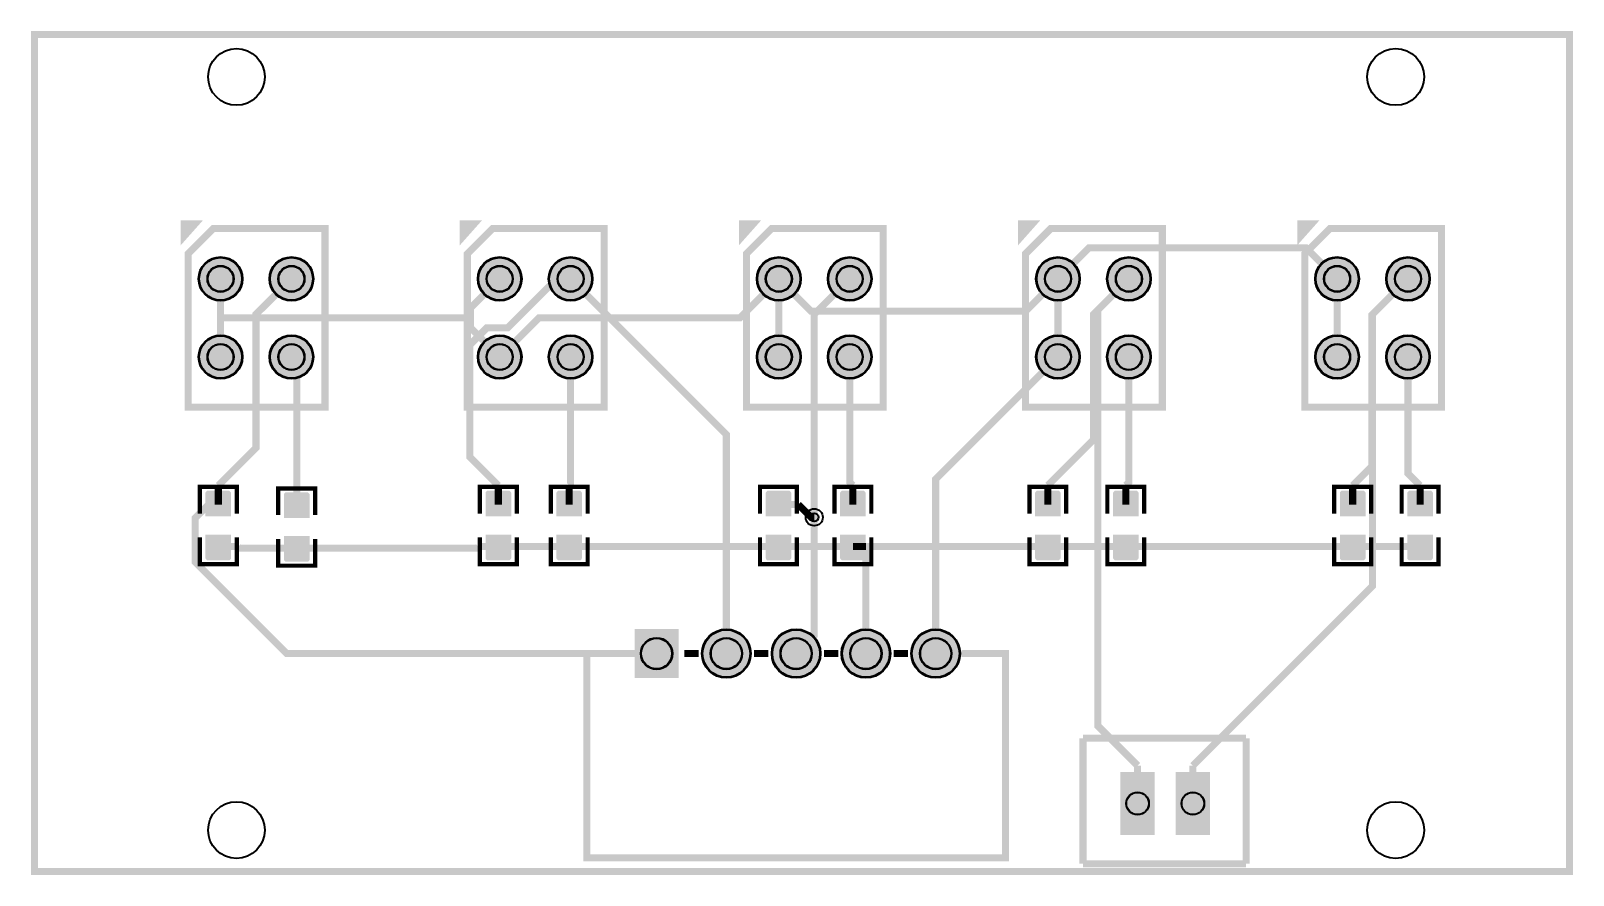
# Model space of a CAD drawing. Header units: millimetres. Extents: x -0.1 to 55.1, y -30.1 to 0.1.
import ezdxf

# ---------------------------------------------------------------- set-up
doc = ezdxf.new("R2010")
doc.units = ezdxf.units.MM
for name, color, linetype, true_color in [('BoardOutLine', 7, 'Continuous', 0xff00ff), ('BottomLayer', 7, 'Continuous', 0x0000ff), ('BottomSolderMaskLayer', 7, 'Continuous', 0xaa00ff), ('Document', 7, 'Continuous', 0xffffff), ('Hole', 7, 'Continuous', 0x222222), ('Multi-Layer', 7, 'Continuous', 0xc0c0c0), ('TopLayer', 7, 'Continuous', 0xff0000), ('TopPasteMaskLayer', 7, 'Continuous', 0x808080), ('TopSilkLayer', 7, 'Continuous', 0xffcc00), ('TopSolderMaskLayer', 7, 'Continuous', 0x800080)]:
    doc.layers.add(name, color=color, linetype=linetype, true_color=true_color)

msp = doc.modelspace()

# ---------------------------------------------------------------- hatches: boundary and pattern name
at = {"layer": 'BottomSolderMaskLayer'}
for points in [[(5.883, -8.76, 1), (7.457, -8.76, 1)], [(8.423, -8.76, 1), (9.997, -8.76, 1)], [(15.883, -8.76, 1), (17.457, -8.76, 1)], [(18.423, -8.76, 1), (19.997, -8.76, 1)], [(25.883, -8.76, 1), (27.457, -8.76, 1)], [(28.423, -8.76, 1), (29.997, -8.76, 1)], [(35.883, -8.76, 1), (37.457, -8.76, 1)], [(38.423, -8.76, 1), (39.997, -8.76, 1)], [(45.883, -8.76, 1), (47.457, -8.76, 1)], [(48.423, -8.76, 1), (49.997, -8.76, 1)], [(5.883, -11.56, 1), (7.457, -11.56, 1)], [(8.423, -11.56, 1), (9.997, -11.56, 1)], [(15.883, -11.56, 1), (17.457, -11.56, 1)], [(18.423, -11.56, 1), (19.997, -11.56, 1)], [(25.883, -11.56, 1), (27.457, -11.56, 1)], [(28.423, -11.56, 1), (29.997, -11.56, 1)], [(35.883, -11.56, 1), (37.457, -11.56, 1)], [(38.423, -11.56, 1), (39.997, -11.56, 1)], [(45.883, -11.56, 1), (47.457, -11.56, 1)], [(48.423, -11.56, 1), (49.997, -11.56, 1)], [(21.503, -21.312), (23.077, -21.312), (23.077, -23.062), (21.503, -23.062)], [(23.915, -22.187, 1), (25.665, -22.187, 1)], [(26.415, -22.187, 1), (28.165, -22.187, 1)], [(28.915, -22.187, 1), (30.665, -22.187, 1)], [(31.415, -22.187, 1), (33.165, -22.187, 1)], [(38.909, -28.684), (38.909, -26.434), (40.136, -26.434), (40.136, -28.684)], [(40.89, -28.684), (40.89, -26.434), (42.117, -26.434), (42.117, -28.684)]]:
    msp.add_hatch(color=256, dxfattribs=at).paths.add_polyline_path(points)
at = {"layer": 'Document'}
for points in [[(6.04, -6.66), (5.24, -6.66), (5.24, -7.56)], [(16.04, -6.66), (15.24, -6.66), (15.24, -7.56)], [(26.04, -6.66), (25.24, -6.66), (25.24, -7.56)], [(36.04, -6.66), (35.24, -6.66), (35.24, -7.56)], [(46.04, -6.66), (45.24, -6.66), (45.24, -7.56)], [(21.297, -22.314), (19.917, -22.314), (19.917, -29.38), (34.663, -29.38), (34.663, -22.314), (33.283, -22.314), (33.267, -22.313), (33.25, -22.31), (33.235, -22.304), (33.22, -22.297), (33.206, -22.288), (33.193, -22.277), (33.182, -22.264), (33.173, -22.25), (33.166, -22.236), (33.161, -22.22), (33.157, -22.204), (33.156, -22.187), (33.157, -22.17), (33.161, -22.154), (33.166, -22.138), (33.173, -22.123), (33.182, -22.11), (33.193, -22.097), (33.206, -22.086), (33.22, -22.077), (33.235, -22.07), (33.25, -22.064), (33.267, -22.061), (33.283, -22.06), (34.79, -22.06), (34.807, -22.061), (34.823, -22.064), (34.839, -22.07), (34.854, -22.077), (34.867, -22.086), (34.88, -22.097), (34.891, -22.11), (34.9, -22.123), (34.907, -22.138), (34.913, -22.154), (34.916, -22.17), (34.917, -22.187), (34.917, -29.507), (34.916, -29.524), (34.913, -29.54), (34.907, -29.556), (34.9, -29.57), (34.891, -29.584), (34.88, -29.597), (34.867, -29.608), (34.854, -29.617), (34.839, -29.624), (34.823, -29.63), (34.807, -29.633), (34.79, -29.634), (19.79, -29.634), (19.774, -29.633), (19.757, -29.63), (19.741, -29.624), (19.727, -29.617), (19.713, -29.608), (19.7, -29.597), (19.689, -29.584), (19.68, -29.57), (19.673, -29.556), (19.667, -29.54), (19.664, -29.524), (19.663, -29.507), (19.663, -22.187), (19.664, -22.17), (19.667, -22.154), (19.673, -22.138), (19.68, -22.123), (19.689, -22.11), (19.7, -22.097), (19.713, -22.086), (19.727, -22.077), (19.741, -22.07), (19.757, -22.064), (19.774, -22.061), (19.79, -22.06), (21.297, -22.06), (21.314, -22.061), (21.33, -22.064), (21.346, -22.07), (21.36, -22.077), (21.374, -22.086), (21.387, -22.097), (21.398, -22.11), (21.407, -22.123), (21.414, -22.138), (21.42, -22.154), (21.423, -22.17), (21.424, -22.187), (21.423, -22.204), (21.42, -22.22), (21.414, -22.236), (21.407, -22.25), (21.398, -22.264), (21.387, -22.277), (21.374, -22.288), (21.36, -22.297), (21.346, -22.304), (21.33, -22.31), (21.314, -22.313), (21.297, -22.314)]]:
    msp.add_hatch(color=256, dxfattribs=at).paths.add_polyline_path(points)
at = {"layer": 'Multi-Layer'}
for points in [[(5.908, -8.76, 1), (7.432, -8.76, 1)], [(8.448, -8.76, 1), (9.972, -8.76, 1)], [(15.908, -8.76, 1), (17.432, -8.76, 1)], [(18.448, -8.76, 1), (19.972, -8.76, 1)], [(25.908, -8.76, 1), (27.432, -8.76, 1)], [(28.448, -8.76, 1), (29.972, -8.76, 1)], [(35.908, -8.76, 1), (37.432, -8.76, 1)], [(38.448, -8.76, 1), (39.972, -8.76, 1)], [(45.908, -8.76, 1), (47.432, -8.76, 1)], [(48.448, -8.76, 1), (49.972, -8.76, 1)], [(5.908, -11.56, 1), (7.432, -11.56, 1)], [(8.448, -11.56, 1), (9.972, -11.56, 1)], [(15.908, -11.56, 1), (17.432, -11.56, 1)], [(18.448, -11.56, 1), (19.972, -11.56, 1)], [(25.908, -11.56, 1), (27.432, -11.56, 1)], [(28.448, -11.56, 1), (29.972, -11.56, 1)], [(35.908, -11.56, 1), (37.432, -11.56, 1)], [(38.448, -11.56, 1), (39.972, -11.56, 1)], [(45.908, -11.56, 1), (47.432, -11.56, 1)], [(48.448, -11.56, 1), (49.972, -11.56, 1)], [(21.528, -21.337), (23.052, -21.337), (23.052, -23.037), (21.528, -23.037)], [(23.94, -22.187, 1), (25.64, -22.187, 1)], [(26.44, -22.187, 1), (28.14, -22.187, 1)], [(28.94, -22.187, 1), (30.64, -22.187, 1)], [(31.44, -22.187, 1), (33.14, -22.187, 1)], [(38.923, -28.639), (38.923, -26.48), (40.122, -26.48), (40.122, -28.639)], [(40.904, -28.639), (40.904, -26.48), (42.103, -26.48), (42.103, -28.639)]]:
    msp.add_hatch(color=256, dxfattribs=at).paths.add_polyline_path(points)
at = {"layer": 'TopLayer'}
for points in [[(6.157, -17.25), (7.021, -17.25), (7.021, -16.443), (6.157, -16.443)], [(9.83, -17.303), (8.966, -17.303), (8.966, -16.497), (9.83, -16.497)], [(16.19, -17.249), (17.054, -17.249), (17.054, -16.443), (16.19, -16.443)], [(19.594, -17.249), (18.73, -17.249), (18.73, -16.443), (19.594, -16.443)], [(26.223, -17.249), (27.087, -17.249), (27.087, -16.443), (26.223, -16.443)], [(29.754, -17.249), (28.89, -17.249), (28.89, -16.443), (29.754, -16.443)], [(35.875, -17.249), (36.739, -17.249), (36.739, -16.443), (35.875, -16.443)], [(39.533, -17.249), (38.669, -17.249), (38.669, -16.443), (39.533, -16.443)], [(46.797, -17.249), (47.661, -17.249), (47.661, -16.443), (46.797, -16.443)], [(50.074, -17.249), (49.21, -17.249), (49.21, -16.443), (50.074, -16.443)], [(6.157, -17.95), (7.021, -17.95), (7.021, -18.756), (6.157, -18.756)], [(9.83, -18.003), (8.966, -18.003), (8.966, -18.81), (9.83, -18.81)], [(16.19, -17.949), (17.054, -17.949), (17.054, -18.756), (16.19, -18.756)], [(19.594, -17.949), (18.73, -17.949), (18.73, -18.756), (19.594, -18.756)], [(26.223, -17.949), (27.087, -17.949), (27.087, -18.756), (26.223, -18.756)], [(29.754, -17.949), (28.89, -17.949), (28.89, -18.756), (29.754, -18.756)], [(35.875, -17.949), (36.739, -17.949), (36.739, -18.756), (35.875, -18.756)], [(39.533, -17.949), (38.669, -17.949), (38.669, -18.756), (39.533, -18.756)], [(46.797, -17.949), (47.661, -17.949), (47.661, -18.756), (46.797, -18.756)], [(50.074, -17.949), (49.21, -17.949), (49.21, -18.756), (50.074, -18.756)]]:
    msp.add_hatch(color=256, dxfattribs=at).paths.add_polyline_path(points)
at = {"layer": 'TopPasteMaskLayer'}
for points in [[(6.139, -16.405), (6.139, -17.205), (6.189, -17.255), (6.417, -17.255), (6.417, -16.885), (6.747, -16.885), (6.747, -17.255), (6.989, -17.255), (7.039, -17.205), (7.039, -16.405), (6.989, -16.355), (6.189, -16.355)], [(8.948, -16.458), (8.948, -17.258), (8.998, -17.308), (9.226, -17.308), (9.226, -16.938), (9.556, -16.938), (9.556, -17.308), (9.798, -17.308), (9.848, -17.258), (9.848, -16.458), (9.798, -16.408), (8.998, -16.408)], [(16.172, -16.404), (16.172, -17.204), (16.222, -17.254), (16.45, -17.254), (16.45, -16.884), (16.78, -16.884), (16.78, -17.254), (17.022, -17.254), (17.072, -17.204), (17.072, -16.404), (17.022, -16.354), (16.222, -16.354)], [(18.712, -16.404), (18.712, -17.204), (18.762, -17.254), (18.99, -17.254), (18.99, -16.884), (19.32, -16.884), (19.32, -17.254), (19.562, -17.254), (19.612, -17.204), (19.612, -16.404), (19.562, -16.354), (18.762, -16.354)], [(26.205, -16.404), (26.205, -17.204), (26.255, -17.254), (26.483, -17.254), (26.483, -16.884), (26.813, -16.884), (26.813, -17.254), (27.055, -17.254), (27.105, -17.204), (27.105, -16.404), (27.055, -16.354), (26.255, -16.354)], [(28.872, -16.404), (28.872, -17.204), (28.922, -17.254), (29.15, -17.254), (29.15, -16.884), (29.48, -16.884), (29.48, -17.254), (29.722, -17.254), (29.772, -17.204), (29.772, -16.404), (29.722, -16.354), (28.922, -16.354)], [(35.857, -16.404), (35.857, -17.204), (35.907, -17.254), (36.135, -17.254), (36.135, -16.884), (36.465, -16.884), (36.465, -17.254), (36.707, -17.254), (36.757, -17.204), (36.757, -16.404), (36.707, -16.354), (35.907, -16.354)], [(38.651, -16.404), (38.651, -17.204), (38.701, -17.254), (38.929, -17.254), (38.929, -16.884), (39.259, -16.884), (39.259, -17.254), (39.501, -17.254), (39.551, -17.204), (39.551, -16.404), (39.501, -16.354), (38.701, -16.354)], [(46.779, -16.404), (46.779, -17.204), (46.829, -17.254), (47.057, -17.254), (47.057, -16.884), (47.387, -16.884), (47.387, -17.254), (47.629, -17.254), (47.679, -17.204), (47.679, -16.404), (47.629, -16.354), (46.829, -16.354)], [(49.192, -16.404), (49.192, -17.204), (49.242, -17.254), (49.47, -17.254), (49.47, -16.884), (49.8, -16.884), (49.8, -17.254), (50.042, -17.254), (50.092, -17.204), (50.092, -16.404), (50.042, -16.354), (49.242, -16.354)], [(7.039, -18.795), (7.039, -17.995), (6.989, -17.945), (6.761, -17.945), (6.761, -18.315), (6.431, -18.315), (6.431, -17.945), (6.189, -17.945), (6.139, -17.995), (6.139, -18.795), (6.189, -18.845), (6.989, -18.845)], [(9.848, -18.848), (9.848, -18.048), (9.798, -17.998), (9.57, -17.998), (9.57, -18.368), (9.24, -18.368), (9.24, -17.998), (8.998, -17.998), (8.948, -18.048), (8.948, -18.848), (8.998, -18.898), (9.798, -18.898)], [(17.072, -18.794), (17.072, -17.994), (17.022, -17.944), (16.794, -17.944), (16.794, -18.314), (16.464, -18.314), (16.464, -17.944), (16.222, -17.944), (16.172, -17.994), (16.172, -18.794), (16.222, -18.844), (17.022, -18.844)], [(19.612, -18.794), (19.612, -17.994), (19.562, -17.944), (19.334, -17.944), (19.334, -18.314), (19.004, -18.314), (19.004, -17.944), (18.762, -17.944), (18.712, -17.994), (18.712, -18.794), (18.762, -18.844), (19.562, -18.844)], [(27.105, -18.794), (27.105, -17.994), (27.055, -17.944), (26.827, -17.944), (26.827, -18.314), (26.497, -18.314), (26.497, -17.944), (26.255, -17.944), (26.205, -17.994), (26.205, -18.794), (26.255, -18.844), (27.055, -18.844)], [(29.772, -18.794), (29.772, -17.994), (29.722, -17.944), (29.494, -17.944), (29.494, -18.314), (29.164, -18.314), (29.164, -17.944), (28.922, -17.944), (28.872, -17.994), (28.872, -18.794), (28.922, -18.844), (29.722, -18.844)], [(36.757, -18.794), (36.757, -17.994), (36.707, -17.944), (36.479, -17.944), (36.479, -18.314), (36.149, -18.314), (36.149, -17.944), (35.907, -17.944), (35.857, -17.994), (35.857, -18.794), (35.907, -18.844), (36.707, -18.844)], [(39.551, -18.794), (39.551, -17.994), (39.501, -17.944), (39.273, -17.944), (39.273, -18.314), (38.943, -18.314), (38.943, -17.944), (38.701, -17.944), (38.651, -17.994), (38.651, -18.794), (38.701, -18.844), (39.501, -18.844)], [(47.679, -18.794), (47.679, -17.994), (47.629, -17.944), (47.401, -17.944), (47.401, -18.314), (47.071, -18.314), (47.071, -17.944), (46.829, -17.944), (46.779, -17.994), (46.779, -18.794), (46.829, -18.844), (47.629, -18.844)], [(50.092, -18.794), (50.092, -17.994), (50.042, -17.944), (49.814, -17.944), (49.814, -18.314), (49.484, -18.314), (49.484, -17.944), (49.242, -17.944), (49.192, -17.994), (49.192, -18.794), (49.242, -18.844), (50.042, -18.844)]]:
    msp.add_hatch(color=256, dxfattribs=at).paths.add_polyline_path(points)
at = {"layer": 'TopSolderMaskLayer'}
for points in [[(5.883, -8.76, 1), (7.457, -8.76, 1)], [(8.423, -8.76, 1), (9.997, -8.76, 1)], [(15.883, -8.76, 1), (17.457, -8.76, 1)], [(18.423, -8.76, 1), (19.997, -8.76, 1)], [(25.883, -8.76, 1), (27.457, -8.76, 1)], [(28.423, -8.76, 1), (29.997, -8.76, 1)], [(35.883, -8.76, 1), (37.457, -8.76, 1)], [(38.423, -8.76, 1), (39.997, -8.76, 1)], [(45.883, -8.76, 1), (47.457, -8.76, 1)], [(48.423, -8.76, 1), (49.997, -8.76, 1)], [(5.883, -11.56, 1), (7.457, -11.56, 1)], [(8.423, -11.56, 1), (9.997, -11.56, 1)], [(15.883, -11.56, 1), (17.457, -11.56, 1)], [(18.423, -11.56, 1), (19.997, -11.56, 1)], [(25.883, -11.56, 1), (27.457, -11.56, 1)], [(28.423, -11.56, 1), (29.997, -11.56, 1)], [(35.883, -11.56, 1), (37.457, -11.56, 1)], [(38.423, -11.56, 1), (39.997, -11.56, 1)], [(45.883, -11.56, 1), (47.457, -11.56, 1)], [(48.423, -11.56, 1), (49.997, -11.56, 1)], [(6.13, -17.273), (7.048, -17.273), (7.048, -16.42), (6.13, -16.42)], [(9.857, -17.327), (8.939, -17.327), (8.939, -16.473), (9.857, -16.473)], [(16.163, -17.273), (17.081, -17.273), (17.081, -16.419), (16.163, -16.419)], [(19.621, -17.273), (18.703, -17.273), (18.703, -16.419), (19.621, -16.419)], [(26.196, -17.273), (27.114, -17.273), (27.114, -16.419), (26.196, -16.419)], [(29.781, -17.273), (28.863, -17.273), (28.863, -16.419), (29.781, -16.419)], [(35.848, -17.273), (36.766, -17.273), (36.766, -16.419), (35.848, -16.419)], [(39.56, -17.273), (38.642, -17.273), (38.642, -16.419), (39.56, -16.419)], [(46.77, -17.273), (47.688, -17.273), (47.688, -16.419), (46.77, -16.419)], [(50.101, -17.273), (49.183, -17.273), (49.183, -16.419), (50.101, -16.419)], [(6.13, -17.926), (7.048, -17.926), (7.048, -18.78), (6.13, -18.78)], [(9.857, -17.979), (8.939, -17.979), (8.939, -18.833), (9.857, -18.833)], [(16.163, -17.925), (17.081, -17.925), (17.081, -18.779), (16.163, -18.779)], [(19.621, -17.925), (18.703, -17.925), (18.703, -18.779), (19.621, -18.779)], [(26.196, -17.925), (27.114, -17.925), (27.114, -18.779), (26.196, -18.779)], [(29.781, -17.925), (28.863, -17.925), (28.863, -18.779), (29.781, -18.779)], [(35.848, -17.925), (36.766, -17.925), (36.766, -18.779), (35.848, -18.779)], [(39.56, -17.925), (38.642, -17.925), (38.642, -18.779), (39.56, -18.779)], [(46.77, -17.925), (47.688, -17.925), (47.688, -18.779), (46.77, -18.779)], [(50.101, -17.925), (49.183, -17.925), (49.183, -18.779), (50.101, -18.779)], [(21.503, -21.312), (23.077, -21.312), (23.077, -23.062), (21.503, -23.062)], [(23.915, -22.187, 1), (25.665, -22.187, 1)], [(26.415, -22.187, 1), (28.165, -22.187, 1)], [(28.915, -22.187, 1), (30.665, -22.187, 1)], [(31.415, -22.187, 1), (33.165, -22.187, 1)], [(38.909, -28.684), (38.909, -26.434), (40.136, -26.434), (40.136, -28.684)], [(40.89, -28.684), (40.89, -26.434), (42.117, -26.434), (42.117, -28.684)]]:
    msp.add_hatch(color=256, dxfattribs=at).paths.add_polyline_path(points)

# ---------------------------------------------------------------- linework, layer by layer
at = {"layer": 'BoardOutLine', "const_width": 0.254}
msp.add_lwpolyline([(0, 0), (55, 0), (55, -30), (0, -30), (0, 0)], close=True, dxfattribs=at)
at = {"layer": 'BottomLayer', "const_width": 0.254}
for points in [[(46.67, -8.76), (45.559, -7.649), (37.781, -7.649), (36.67, -8.76)], [(6.67, -8.76), (6.67, -10.16)], [(15.62, -10.16), (15.62, -9.81), (16.67, -8.76)], [(19.21, -8.76), (24.79, -14.34), (24.79, -22.187)], [(26.67, -8.76), (26.67, -11.56)], [(29.21, -8.76), (27.94, -10.03), (27.94, -17.305)], [(36.67, -8.76), (36.67, -11.56)], [(39.522, -26.2), (38.099, -24.777), (38.099, -9.871), (39.21, -8.76)], [(41.504, -26.2), (47.94, -19.764), (47.94, -10.03), (49.21, -8.76)], [(46.67, -11.56), (46.67, -8.76)], [(6.67, -10.16), (6.67, -11.56)], [(6.67, -10.16), (15.62, -10.16)], [(16.67, -11.56), (15.62, -10.51), (15.62, -10.16)], [(36.67, -11.56), (32.29, -15.94), (32.29, -22.187)], [(27.94, -17.305), (27.94, -21.537), (27.29, -22.187)], [(39.522, -27.559), (39.522, -26.2)], [(41.504, -27.559), (41.504, -26.2)]]:
    msp.add_lwpolyline(points, dxfattribs=at)
at = {"layer": 'BottomSolderMaskLayer'}
for centre, radius in [((6.67, -8.76), 0.787), ((6.67, -8.76), 0.472), ((9.21, -8.76), 0.787), ((9.21, -8.76), 0.472), ((16.67, -8.76), 0.787), ((16.67, -8.76), 0.472), ((19.21, -8.76), 0.787), ((19.21, -8.76), 0.472), ((26.67, -8.76), 0.787), ((26.67, -8.76), 0.472), ((29.21, -8.76), 0.787), ((29.21, -8.76), 0.472), ((36.67, -8.76), 0.787), ((36.67, -8.76), 0.472), ((39.21, -8.76), 0.787), ((39.21, -8.76), 0.472), ((46.67, -8.76), 0.787), ((46.67, -8.76), 0.472), ((49.21, -8.76), 0.787), ((49.21, -8.76), 0.472), ((6.67, -11.56), 0.787), ((9.21, -11.56), 0.787), ((16.67, -11.56), 0.787), ((19.21, -11.56), 0.787), ((26.67, -11.56), 0.787), ((29.21, -11.56), 0.787), ((36.67, -11.56), 0.787), ((39.21, -11.56), 0.787), ((46.67, -11.56), 0.787), ((49.21, -11.56), 0.787), ((6.67, -11.56), 0.472), ((9.21, -11.56), 0.472), ((16.67, -11.56), 0.472), ((19.21, -11.56), 0.472), ((26.67, -11.56), 0.472), ((29.21, -11.56), 0.472), ((36.67, -11.56), 0.472), ((39.21, -11.56), 0.472), ((46.67, -11.56), 0.472), ((49.21, -11.56), 0.472), ((24.79, -22.187), 0.875), ((27.29, -22.187), 0.875), ((29.79, -22.187), 0.875), ((32.29, -22.187), 0.875), ((22.29, -22.187), 0.568), ((24.79, -22.187), 0.566), ((27.29, -22.187), 0.566), ((29.79, -22.187), 0.566), ((32.29, -22.187), 0.566), ((39.522, -27.559), 0.408), ((41.504, -27.559), 0.408)]:
    msp.add_circle(centre, radius, dxfattribs=at)
at = {"layer": 'Hole'}
msp.add_circle((27.94, -17.305), 0.153, dxfattribs=at)
at = {"layer": 'Multi-Layer'}
for centre, radius in [((7.239, -1.524), 1.016), ((48.768, -1.524), 1.016), ((6.67, -8.76), 0.762), ((9.21, -8.76), 0.762), ((16.67, -8.76), 0.762), ((19.21, -8.76), 0.762), ((26.67, -8.76), 0.762), ((29.21, -8.76), 0.762), ((36.67, -8.76), 0.762), ((39.21, -8.76), 0.762), ((46.67, -8.76), 0.762), ((49.21, -8.76), 0.762), ((6.67, -8.76), 0.457), ((9.21, -8.76), 0.457), ((16.67, -8.76), 0.457), ((19.21, -8.76), 0.457), ((26.67, -8.76), 0.457), ((29.21, -8.76), 0.457), ((36.67, -8.76), 0.457), ((39.21, -8.76), 0.457), ((46.67, -8.76), 0.457), ((49.21, -8.76), 0.457), ((6.67, -11.56), 0.762), ((9.21, -11.56), 0.762), ((16.67, -11.56), 0.762), ((19.21, -11.56), 0.762), ((26.67, -11.56), 0.762), ((29.21, -11.56), 0.762), ((36.67, -11.56), 0.762), ((39.21, -11.56), 0.762), ((46.67, -11.56), 0.762), ((49.21, -11.56), 0.762), ((6.67, -11.56), 0.457), ((9.21, -11.56), 0.457), ((16.67, -11.56), 0.457), ((19.21, -11.56), 0.457), ((26.67, -11.56), 0.457), ((29.21, -11.56), 0.457), ((36.67, -11.56), 0.457), ((39.21, -11.56), 0.457), ((46.67, -11.56), 0.457), ((49.21, -11.56), 0.457), ((27.94, -17.305), 0.305), ((24.79, -22.187), 0.85), ((27.29, -22.187), 0.85), ((29.79, -22.187), 0.85), ((32.29, -22.187), 0.85), ((22.29, -22.187), 0.55), ((24.79, -22.187), 0.55), ((27.29, -22.187), 0.55), ((29.79, -22.187), 0.55), ((32.29, -22.187), 0.55), ((7.239, -28.512), 1.016), ((39.522, -27.559), 0.399), ((41.504, -27.559), 0.399), ((48.768, -28.512), 1.016)]:
    msp.add_circle(centre, radius, dxfattribs=at)
at = {"layer": 'TopLayer', "const_width": 0.254}
for points in [[(9.21, -8.76), (7.94, -10.03), (7.94, -14.813), (6.589, -16.164)], [(16.622, -16.163), (15.604, -15.146), (15.604, -11.12), (16.207, -10.517), (16.948, -10.517), (18.705, -8.76), (19.21, -8.76)], [(16.67, -11.56), (18.07, -10.16), (25.27, -10.16), (26.67, -8.76)], [(26.67, -8.76), (27.825, -9.915), (35.515, -9.915), (36.67, -8.76)], [(36.307, -16.163), (37.94, -14.53), (37.94, -10.03), (39.21, -8.76)], [(47.229, -16.163), (47.912, -15.481), (47.912, -10.058), (49.21, -8.76)], [(9.21, -11.56), (9.398, -11.748), (9.398, -16.9)], [(19.162, -16.163), (19.21, -16.115), (19.21, -11.56)], [(29.322, -16.163), (29.21, -16.051), (29.21, -11.56)], [(39.101, -16.163), (39.21, -16.054), (39.21, -11.56)], [(49.642, -16.163), (49.21, -15.731), (49.21, -11.56)], [(6.589, -16.505), (5.757, -17.337), (5.757, -18.904), (9.04, -22.187), (22.29, -22.187)], [(6.589, -16.505), (6.589, -16.164)], [(6.589, -16.846), (6.589, -16.505)], [(16.622, -16.846), (16.622, -16.163)], [(19.162, -16.846), (19.162, -16.163)], [(29.322, -16.846), (29.322, -16.163)], [(36.307, -16.846), (36.307, -16.163)], [(39.101, -16.846), (39.101, -16.163)], [(47.229, -16.846), (47.229, -16.163)], [(49.642, -16.846), (49.642, -16.163)], [(26.655, -16.846), (27.366, -16.846)], [(27.366, -16.846), (27.826, -17.305), (27.94, -17.305)], [(6.589, -18.353), (7.3, -18.353)], [(9.398, -18.406), (7.353, -18.406), (7.3, -18.353)], [(15.911, -18.352), (15.857, -18.406), (9.398, -18.406)], [(16.622, -18.352), (15.911, -18.352)], [(16.622, -18.352), (19.162, -18.352)], [(26.655, -18.352), (19.162, -18.352)], [(29.322, -18.352), (26.655, -18.352)], [(29.322, -18.352), (29.79, -18.352)], [(29.79, -18.352), (29.79, -22.187)], [(29.79, -18.352), (36.307, -18.352)], [(36.307, -18.352), (39.101, -18.352)], [(39.101, -18.352), (47.229, -18.352)], [(47.229, -18.352), (49.642, -18.352)]]:
    msp.add_lwpolyline(points, dxfattribs=at)
at = {"layer": 'TopSilkLayer', "const_width": 0.254}
for points in [[(10.41, -13.36), (5.51, -13.36), (5.51, -7.86), (6.41, -6.96), (10.41, -6.96), (10.41, -13.36)], [(20.41, -13.36), (15.51, -13.36), (15.51, -7.86), (16.41, -6.96), (20.41, -6.96), (20.41, -13.36)], [(30.41, -13.36), (25.51, -13.36), (25.51, -7.86), (26.41, -6.96), (30.41, -6.96), (30.41, -13.36)], [(40.41, -13.36), (35.51, -13.36), (35.51, -7.86), (36.41, -6.96), (40.41, -6.96), (40.41, -13.36)], [(50.41, -13.36), (45.51, -13.36), (45.51, -7.86), (46.41, -6.96), (50.41, -6.96), (50.41, -13.36)]]:
    msp.add_lwpolyline(points, close=True, dxfattribs=at)
at = {"layer": 'TopSilkLayer'}
for points, const_width in [([(5.928, -17.173), (5.928, -16.215), (7.249, -16.215), (7.249, -17.173)], 0.152), ([(10.059, -17.227), (10.059, -16.268), (8.737, -16.268), (8.737, -17.227)], 0.152), ([(15.961, -17.173), (15.961, -16.214), (17.283, -16.214), (17.283, -17.173)], 0.152), ([(19.823, -17.173), (19.823, -16.214), (18.501, -16.214), (18.501, -17.173)], 0.152), ([(25.994, -17.173), (25.994, -16.214), (27.316, -16.214), (27.316, -17.173)], 0.152), ([(29.983, -17.173), (29.983, -16.214), (28.661, -16.214), (28.661, -17.173)], 0.152), ([(35.646, -17.173), (35.646, -16.214), (36.968, -16.214), (36.968, -17.173)], 0.152), ([(39.762, -17.173), (39.762, -16.214), (38.44, -16.214), (38.44, -17.173)], 0.152), ([(46.569, -17.173), (46.569, -16.214), (47.89, -16.214), (47.89, -17.173)], 0.152), ([(50.303, -17.173), (50.303, -16.214), (48.982, -16.214), (48.982, -17.173)], 0.152), ([(5.928, -18.026), (5.928, -18.985), (7.249, -18.985), (7.249, -18.026)], 0.152), ([(10.059, -18.079), (10.059, -19.038), (8.737, -19.038), (8.737, -18.079)], 0.152), ([(15.961, -18.025), (15.961, -18.984), (17.283, -18.984), (17.283, -18.025)], 0.152), ([(19.823, -18.025), (19.823, -18.984), (18.501, -18.984), (18.501, -18.025)], 0.152), ([(25.994, -18.025), (25.994, -18.984), (27.316, -18.984), (27.316, -18.025)], 0.152), ([(29.983, -18.025), (29.983, -18.984), (28.661, -18.984), (28.661, -18.025)], 0.152), ([(35.646, -18.025), (35.646, -18.984), (36.968, -18.984), (36.968, -18.025)], 0.152), ([(39.762, -18.025), (39.762, -18.984), (38.44, -18.984), (38.44, -18.025)], 0.152), ([(46.569, -18.025), (46.569, -18.984), (47.89, -18.984), (47.89, -18.025)], 0.152), ([(50.303, -18.025), (50.303, -18.984), (48.982, -18.984), (48.982, -18.025)], 0.152), ([(21.297, -22.187), (19.79, -22.187), (19.79, -29.507), (34.79, -29.507), (34.79, -22.187), (33.283, -22.187)], 0.254), ([(23.797, -22.187), (23.283, -22.187)], 0.254), ([(26.297, -22.187), (25.783, -22.187)], 0.254), ([(28.797, -22.187), (28.283, -22.187)], 0.254), ([(31.297, -22.187), (30.783, -22.187)], 0.254), ([(37.567, -25.222), (43.409, -25.222)], 0.254), ([(37.567, -29.718), (37.567, -25.222)], 0.254), ([(43.409, -25.222), (43.409, -29.718)], 0.254), ([(43.409, -29.718), (37.567, -29.718)], 0.254)]:
    msp.add_lwpolyline(points, dxfattribs=dict(at, const_width=const_width))
at = {"layer": 'TopSolderMaskLayer'}
for centre, radius in [((6.67, -8.76), 0.787), ((6.67, -8.76), 0.472), ((9.21, -8.76), 0.787), ((9.21, -8.76), 0.472), ((16.67, -8.76), 0.787), ((16.67, -8.76), 0.472), ((19.21, -8.76), 0.787), ((19.21, -8.76), 0.472), ((26.67, -8.76), 0.787), ((26.67, -8.76), 0.472), ((29.21, -8.76), 0.787), ((29.21, -8.76), 0.472), ((36.67, -8.76), 0.787), ((36.67, -8.76), 0.472), ((39.21, -8.76), 0.787), ((39.21, -8.76), 0.472), ((46.67, -8.76), 0.787), ((46.67, -8.76), 0.472), ((49.21, -8.76), 0.787), ((49.21, -8.76), 0.472), ((6.67, -11.56), 0.787), ((9.21, -11.56), 0.787), ((16.67, -11.56), 0.787), ((19.21, -11.56), 0.787), ((26.67, -11.56), 0.787), ((29.21, -11.56), 0.787), ((36.67, -11.56), 0.787), ((39.21, -11.56), 0.787), ((46.67, -11.56), 0.787), ((49.21, -11.56), 0.787), ((6.67, -11.56), 0.472), ((9.21, -11.56), 0.472), ((16.67, -11.56), 0.472), ((19.21, -11.56), 0.472), ((26.67, -11.56), 0.472), ((29.21, -11.56), 0.472), ((36.67, -11.56), 0.472), ((39.21, -11.56), 0.472), ((46.67, -11.56), 0.472), ((49.21, -11.56), 0.472), ((24.79, -22.187), 0.875), ((27.29, -22.187), 0.875), ((29.79, -22.187), 0.875), ((32.29, -22.187), 0.875), ((22.29, -22.187), 0.568), ((24.79, -22.187), 0.566), ((27.29, -22.187), 0.566), ((29.79, -22.187), 0.566), ((32.29, -22.187), 0.566), ((39.522, -27.559), 0.408), ((41.504, -27.559), 0.408)]:
    msp.add_circle(centre, radius, dxfattribs=at)

doc.saveas('drawing.dxf')
